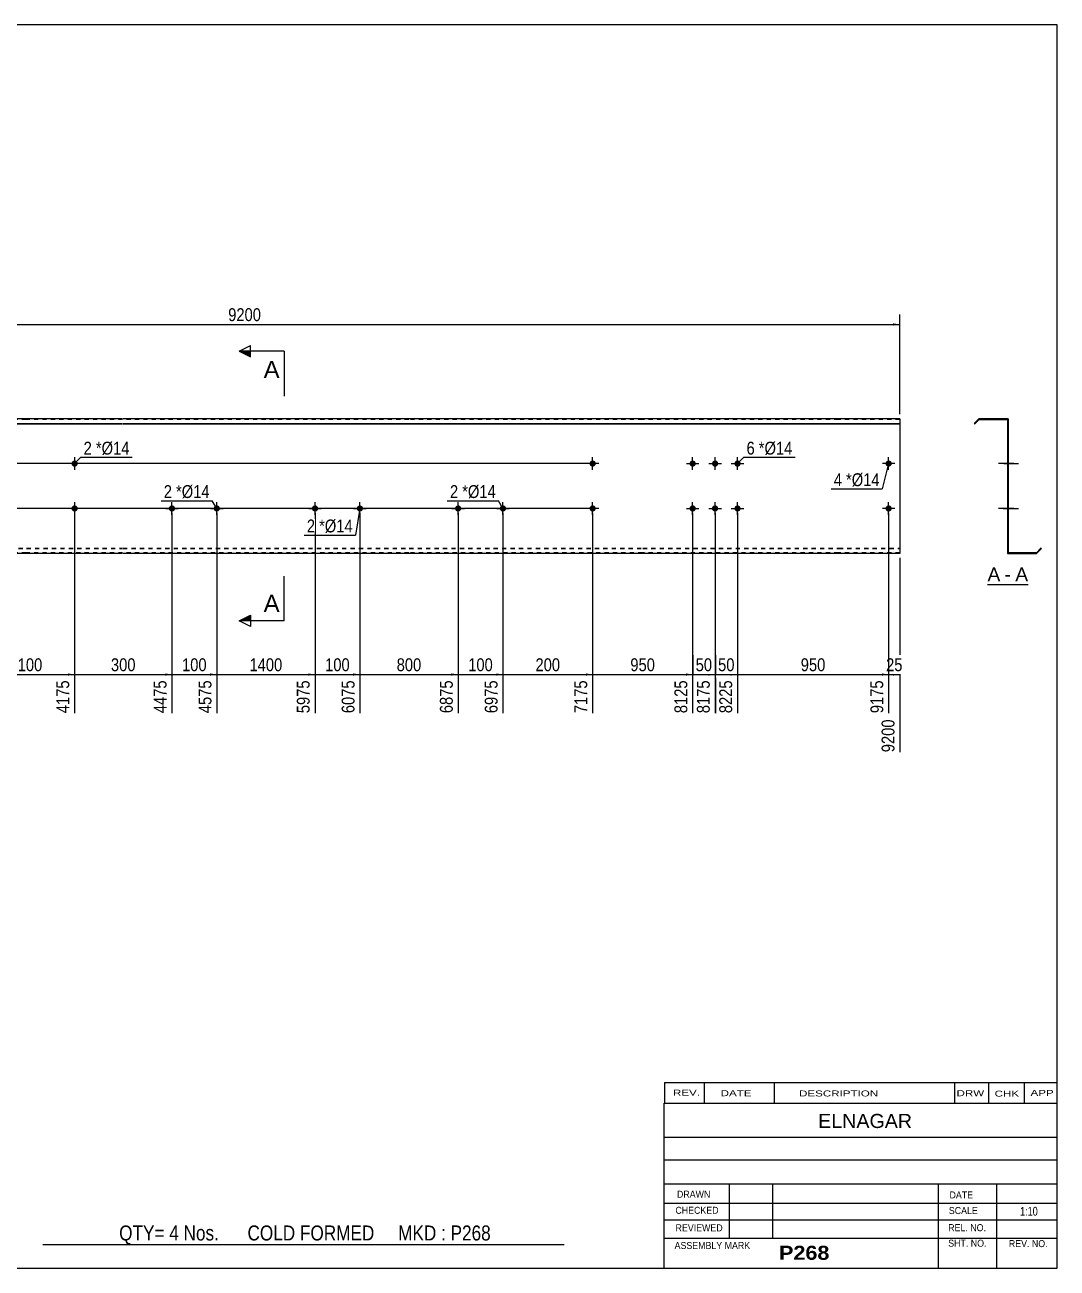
# Model space of a CAD drawing. Header units: millimetres. Extents: x -75 to 327, y -174 to 103.
# Drawn here: x 97.1 to 327.2, y -174.3 to 102.7 of the extents above; entities that cross this region are included whole.
import ezdxf

# ---------------------------------------------------------------- set-up
doc = ezdxf.new("R2010")
doc.units = ezdxf.units.MM
doc.linetypes.add('DXK_LINE_DOT1', pattern=[1.8814, 0.9407, -0.9407])
doc.styles.add('Arial', font='ARIAL.TTF', dxfattribs={"height": 0.2})
doc.styles.add('Arial Bold', font='ARIALBD.TTF', dxfattribs={"height": 0.2})
doc.styles.add('Arial Narrow', font='ARIALN.TTF', dxfattribs={"height": 0.2})

# ---------------------------------------------------------------- blocks, each defined once
blk = doc.blocks.new('Unknown-628701418-1200')
at = {"color": 5, "linetype": 'Continuous'}
for p, q in [((327.25, 102.75), (-72.75, 102.75)), ((-72.75, 102.75), (-72.75, -174.25)), ((327.25, -174.25), (327.25, 102.75)), ((-72.75, -174.25), (327.25, -174.25))]:
    blk.add_line(p, q, dxfattribs=at)
at = {"color": 174, "linetype": 'Continuous', "style": 'Arial'}
blk.add_text('Tekla structures', height=1.9102, rotation=90, dxfattribs=at).set_placement((-73.25, -173.75))
blk = doc.blocks.new('Unknown-628701418-12 - 1613')
at = {"color": 7, "linetype": 'Continuous'}
blk.add_line((311.73, -21.95), (320.76, -21.95), dxfattribs=at)
at = {"color": 0, "linetype": 'Continuous'}
blk.add_wipeout([(314.58, -21.2), (314.58, -18), (311.73, -18), (311.73, -21.2)], dxfattribs=at)
blk.add_wipeout([(316.96, -21.2), (316.96, -18), (315.54, -18), (315.54, -21.2)], dxfattribs=at)
at = {"color": 96, "linetype": 'Continuous', "style": 'Arial'}
blk.add_text('A', height=3.06, dxfattribs=at).set_placement((311.73, -21.2))
at = {"color": 0, "linetype": 'Continuous'}
blk.add_wipeout([(320.76, -21.2), (320.76, -18), (317.92, -18), (317.92, -21.2)], dxfattribs=at)
at = {"color": 96, "linetype": 'Continuous', "style": 'Arial'}
for s, p in [('A', (317.92, -21.2)), ('-', (315.54, -21.2))]:
    blk.add_text(s, height=3.06, dxfattribs=at).set_placement(p)
blk = doc.blocks.new('Bolt-628701418-1271 - 1220')
at = {"linetype": 'Continuous'}
for points in [[(222.99, -5, -1), (224.39, -5, -1)], [(288.98, -5, -1), (290.38, -5, -1)]]:
    blk.add_hatch(color=3, dxfattribs=at).paths.add_polyline_path(points)
at = {"color": 3, "linetype": 'Continuous'}
for p, q in [((225.09, -5), (222.29, -5)), ((223.69, -6.4), (223.69, -3.6)), ((291.08, -5), (288.28, -5)), ((289.68, -6.4), (289.68, -3.6))]:
    blk.add_line(p, q, dxfattribs=at)
blk = doc.blocks.new('Bolt-628701418-1261 - 1220')
at = {"linetype": 'Continuous'}
for points in [[(108.9, 5, -1), (107.5, 5, -1)], [(108.9, -5, -1), (107.5, -5, -1)]]:
    blk.add_hatch(color=3, dxfattribs=at).paths.add_polyline_path(points)
at = {"color": 3, "linetype": 'Continuous'}
for p, q in [((108.2, 6.4), (108.2, 3.6)), ((109.6, 5), (106.8, 5)), ((109.6, -5), (106.8, -5)), ((108.2, -3.6), (108.2, -6.4))]:
    blk.add_line(p, q, dxfattribs=at)
blk = doc.blocks.new('Bolt-628701418-1266 - 1220')
at = {"linetype": 'Continuous'}
for points in [[(222.99, 5, -1), (224.39, 5, -1)], [(288.98, 5, -1), (290.38, 5, -1)]]:
    blk.add_hatch(color=3, dxfattribs=at).paths.add_polyline_path(points)
at = {"color": 3, "linetype": 'Continuous'}
for p, q in [((223.69, 3.6), (223.69, 6.4)), ((289.68, 3.6), (289.68, 6.4)), ((225.09, 5), (222.29, 5)), ((291.08, 5), (288.28, 5))]:
    blk.add_line(p, q, dxfattribs=at)
blk = doc.blocks.new('Bolt-628701418-1299 - 1220')
at = {"linetype": 'Continuous'}
for points in [[(245.29, 5, -1), (246.69, 5, -1)], [(250.29, 5, -1), (251.69, 5, -1)], [(255.29, 5, -1), (256.69, 5, -1)], [(245.29, -5, -1), (246.69, -5, -1)], [(250.29, -5, -1), (251.69, -5, -1)], [(255.29, -5, -1), (256.69, -5, -1)]]:
    blk.add_hatch(color=3, dxfattribs=at).paths.add_polyline_path(points)
at = {"color": 3, "linetype": 'Continuous'}
for p, q in [((245.99, 3.6), (245.99, 6.4)), ((250.99, 3.6), (250.99, 6.4)), ((255.99, 3.6), (255.99, 6.4)), ((244.59, 5), (247.39, 5)), ((249.59, 5), (252.39, 5)), ((254.59, 5), (257.39, 5)), ((244.59, -5), (247.39, -5)), ((245.99, -6.4), (245.99, -3.6)), ((249.59, -5), (252.39, -5)), ((250.99, -6.4), (250.99, -3.6)), ((254.59, -5), (257.39, -5)), ((255.99, -6.4), (255.99, -3.6))]:
    blk.add_line(p, q, dxfattribs=at)
blk = doc.blocks.new('Bolt-628701418-1314 - 1220')
at = {"linetype": 'Continuous'}
for points in [[(129.9, -4.3, -1), (129.9, -5.7, -1)], [(139.9, -4.3, -1), (139.9, -5.7, -1)]]:
    blk.add_hatch(color=3, dxfattribs=at).paths.add_polyline_path(points)
at = {"color": 3, "linetype": 'Continuous'}
for p, q in [((128.5, -5), (131.3, -5)), ((129.9, -6.4), (129.9, -3.6)), ((138.5, -5), (141.3, -5)), ((139.9, -6.4), (139.9, -3.6))]:
    blk.add_line(p, q, dxfattribs=at)
blk = doc.blocks.new('Bolt-628701418-1319 - 1220')
at = {"linetype": 'Continuous'}
for points in [[(161.8, -4.3, -1), (161.8, -5.7, -1)], [(171.8, -4.3, -1), (171.8, -5.7, -1)]]:
    blk.add_hatch(color=3, dxfattribs=at).paths.add_polyline_path(points)
at = {"color": 3, "linetype": 'Continuous'}
for p, q in [((160.4, -5), (163.2, -5)), ((161.8, -6.4), (161.8, -3.6)), ((170.4, -5), (173.2, -5)), ((171.8, -6.4), (171.8, -3.6))]:
    blk.add_line(p, q, dxfattribs=at)
blk = doc.blocks.new('Part-628701418-1340 - 1220')
at = {"color": 2, "linetype": 'Continuous'}
for p, q in [((0, -15), (0, 15)), ((33.6, 15), (0, 15)), ((0, 13.94), (33.6, 13.94)), ((65.5, 15), (33.7, 15)), ((33.7, 13.94), (65.5, 13.94)), ((97.4, 15), (65.6, 15)), ((65.6, 13.94), (97.4, 13.94)), ((118.9, 15), (97.5, 15)), ((97.5, 13.94), (118.9, 13.94)), ((150.8, 15), (119, 15)), ((119, 13.94), (150.8, 13.94)), ((182.7, 15), (150.9, 15)), ((150.9, 13.94), (182.7, 13.94)), ((234.79, 15), (182.8, 15)), ((182.8, 13.94), (234.79, 13.94)), ((278.49, 15), (234.89, 15)), ((234.89, 13.94), (278.49, 13.94)), ((292.18, 15), (278.59, 15)), ((278.59, 13.94), (292.18, 13.94)), ((292.18, 15), (292.18, -15)), ((0, 13.83), (33.6, 13.83)), ((33.7, 13.83), (65.5, 13.83)), ((65.6, 13.83), (97.4, 13.83)), ((97.5, 13.83), (118.9, 13.83)), ((119, 13.83), (150.8, 13.83)), ((150.9, 13.83), (182.7, 13.83)), ((182.8, 13.83), (234.79, 13.83)), ((234.89, 13.83), (278.49, 13.83)), ((278.59, 13.83), (292.18, 13.83)), ((33.6, -15), (0, -15)), ((65.5, -15), (33.7, -15)), ((97.4, -15), (65.6, -15)), ((118.9, -15), (97.5, -15)), ((150.8, -15), (119, -15)), ((182.7, -15), (150.9, -15)), ((234.79, -15), (182.8, -15)), ((278.49, -15), (234.89, -15)), ((292.18, -15), (278.59, -15))]:
    blk.add_line(p, q, dxfattribs=at)
at = {"color": 7, "linetype": 'DXK_LINE_DOT1'}
for p, q in [((33.6, 14.85), (0, 14.85)), ((65.5, 14.85), (33.7, 14.85)), ((97.4, 14.85), (65.6, 14.85)), ((118.9, 14.85), (97.5, 14.85)), ((150.8, 14.85), (119, 14.85)), ((182.7, 14.85), (150.9, 14.85)), ((234.79, 14.85), (182.8, 14.85)), ((278.49, 14.85), (234.89, 14.85)), ((292.18, 14.85), (278.59, 14.85)), ((0, -13.84), (33.6, -13.84)), ((33.7, -13.84), (65.5, -13.84)), ((65.6, -13.84), (97.4, -13.84)), ((97.5, -13.84), (118.9, -13.84)), ((119, -13.84), (150.8, -13.84)), ((150.9, -13.84), (182.7, -13.84)), ((182.8, -13.84), (234.79, -13.84)), ((234.89, -13.84), (278.49, -13.84)), ((278.59, -13.84), (292.18, -13.84)), ((0, -13.94), (33.6, -13.94)), ((33.6, -14.85), (0, -14.85)), ((33.7, -13.94), (65.5, -13.94)), ((65.5, -14.85), (33.7, -14.85)), ((65.6, -13.94), (97.4, -13.94)), ((97.4, -14.85), (65.6, -14.85)), ((97.5, -13.94), (118.9, -13.94)), ((118.9, -14.85), (97.5, -14.85)), ((119, -13.94), (150.8, -13.94)), ((150.8, -14.85), (119, -14.85)), ((150.9, -13.94), (182.7, -13.94)), ((182.7, -14.85), (150.9, -14.85)), ((182.8, -13.94), (234.79, -13.94)), ((234.79, -14.85), (182.8, -14.85)), ((234.89, -13.94), (278.49, -13.94)), ((278.49, -14.85), (234.89, -14.85)), ((278.59, -13.94), (292.18, -13.94)), ((292.18, -14.85), (278.59, -14.85))]:
    blk.add_line(p, q, dxfattribs=at)
blk = doc.blocks.new('Bolt-628701418-1631 - 1220')
at = {"linetype": 'Continuous'}
for points in [[(193.7, -4.3, -1), (193.7, -5.7, -1)], [(203.7, -4.3, -1), (203.7, -5.7, -1)]]:
    blk.add_hatch(color=3, dxfattribs=at).paths.add_polyline_path(points)
at = {"color": 3, "linetype": 'Continuous'}
for p, q in [((192.3, -5), (195.1, -5)), ((193.7, -6.4), (193.7, -3.6)), ((202.3, -5), (205.1, -5)), ((203.7, -6.4), (203.7, -3.6))]:
    blk.add_line(p, q, dxfattribs=at)
blk = doc.blocks.new('Bolt-628701418-1618 - 1613')
at = {"linetype": 'Continuous'}
for points in [[(316.32, 4.3), (316.32, 5.7), (316.17, 5.7), (316.17, 4.3)], [(316.32, -5.7), (316.32, -4.3), (316.17, -4.3), (316.17, -5.7)]]:
    blk.add_hatch(color=3, dxfattribs=at).paths.add_polyline_path(points)
at = {"color": 3, "linetype": 'Continuous'}
for p, q in [((316.32, 5.7), (316.17, 5.7)), ((316.32, 5), (314.17, 5)), ((316.32, 4.3), (316.17, 4.3)), ((316.32, -5), (314.17, -5)), ((316.32, -4.3), (316.17, -4.3)), ((316.32, -5.7), (316.17, -5.7))]:
    blk.add_line(p, q, dxfattribs=at)
blk = doc.blocks.new('Bolt-628701418-1619 - 1613')
at = {"linetype": 'Continuous'}
blk.add_hatch(color=3, dxfattribs=at).paths.add_polyline_path([(316.17, 5.7), (316.17, 4.3), (316.32, 4.3), (316.32, 5.7)])
blk.add_hatch(color=3, dxfattribs=at).paths.add_polyline_path([(316.17, 5.7), (316.17, 4.3), (316.32, 4.3), (316.32, 5.7)])
at = {"color": 3, "linetype": 'Continuous'}
for p, q in [((316.17, 5.7), (316.32, 5.7)), ((316.17, 5.7), (316.32, 5.7)), ((315.37, 5), (318.67, 5)), ((315.37, 5), (318.67, 5)), ((316.17, 4.3), (316.32, 4.3)), ((316.17, 4.3), (316.32, 4.3))]:
    blk.add_line(p, q, dxfattribs=at)
blk = doc.blocks.new('Bolt-628701418-1620 - 1613')
at = {"linetype": 'Continuous'}
blk.add_hatch(color=3, dxfattribs=at).paths.add_polyline_path([(316.17, -4.3), (316.17, -5.7), (316.32, -5.7), (316.32, -4.3)])
blk.add_hatch(color=3, dxfattribs=at).paths.add_polyline_path([(316.17, -4.3), (316.17, -5.7), (316.32, -5.7), (316.32, -4.3)])
at = {"color": 3, "linetype": 'Continuous'}
for p, q in [((315.37, -5), (318.67, -5)), ((315.37, -5), (318.67, -5)), ((316.17, -4.3), (316.32, -4.3)), ((316.17, -4.3), (316.32, -4.3)), ((316.17, -5.7), (316.32, -5.7)), ((316.17, -5.7), (316.32, -5.7))]:
    blk.add_line(p, q, dxfattribs=at)
blk = doc.blocks.new('Bolt-628701418-1621 - 1613')
at = {"linetype": 'Continuous'}
for points in [[(316.17, 5.7), (316.17, 4.3), (316.32, 4.3), (316.32, 5.7)], [(316.17, 5.7), (316.17, 4.3), (316.32, 4.3), (316.32, 5.7)], [(316.17, 5.7), (316.17, 4.3), (316.32, 4.3), (316.32, 5.7)], [(316.17, -4.3), (316.17, -5.7), (316.32, -5.7), (316.32, -4.3)], [(316.17, -4.3), (316.17, -5.7), (316.32, -5.7), (316.32, -4.3)], [(316.17, -4.3), (316.17, -5.7), (316.32, -5.7), (316.32, -4.3)]]:
    blk.add_hatch(color=3, dxfattribs=at).paths.add_polyline_path(points)
at = {"color": 3, "linetype": 'Continuous'}
for p, q in [((316.32, 5.7), (316.17, 5.7)), ((316.32, 5.7), (316.17, 5.7)), ((316.32, 5.7), (316.17, 5.7)), ((317.62, 5), (314.32, 5)), ((317.62, 5), (314.32, 5)), ((317.62, 5), (314.32, 5)), ((316.32, 4.3), (316.17, 4.3)), ((316.32, 4.3), (316.17, 4.3)), ((316.32, 4.3), (316.17, 4.3)), ((317.62, -5), (314.32, -5)), ((317.62, -5), (314.32, -5)), ((317.62, -5), (314.32, -5)), ((316.32, -4.3), (316.17, -4.3)), ((316.32, -4.3), (316.17, -4.3)), ((316.32, -4.3), (316.17, -4.3)), ((316.32, -5.7), (316.17, -5.7)), ((316.32, -5.7), (316.17, -5.7)), ((316.32, -5.7), (316.17, -5.7))]:
    blk.add_line(p, q, dxfattribs=at)
blk = doc.blocks.new('Bolt-628701418-1622 - 1613')
at = {"linetype": 'Continuous'}
blk.add_hatch(color=3, dxfattribs=at).paths.add_polyline_path([(316.32, -5.7), (316.32, -4.3), (316.17, -4.3), (316.17, -5.7)])
blk.add_hatch(color=3, dxfattribs=at).paths.add_polyline_path([(316.32, -5.7), (316.32, -4.3), (316.17, -4.3), (316.17, -5.7)])
at = {"color": 3, "linetype": 'Continuous'}
for p, q in [((315.22, -5), (317.97, -5)), ((315.22, -5), (317.97, -5)), ((316.17, -4.3), (316.32, -4.3)), ((316.17, -4.3), (316.32, -4.3)), ((316.17, -5.7), (316.32, -5.7)), ((316.17, -5.7), (316.32, -5.7))]:
    blk.add_line(p, q, dxfattribs=at)
blk = doc.blocks.new('Bolt-628701418-1623 - 1613')
at = {"linetype": 'Continuous'}
blk.add_hatch(color=3, dxfattribs=at).paths.add_polyline_path([(316.32, -5.7), (316.32, -4.3), (316.17, -4.3), (316.17, -5.7)])
blk.add_hatch(color=3, dxfattribs=at).paths.add_polyline_path([(316.32, -5.7), (316.32, -4.3), (316.17, -4.3), (316.17, -5.7)])
at = {"color": 3, "linetype": 'Continuous'}
for p, q in [((315.22, -5), (317.97, -5)), ((315.22, -5), (317.97, -5)), ((316.17, -4.3), (316.32, -4.3)), ((316.17, -4.3), (316.32, -4.3)), ((316.17, -5.7), (316.32, -5.7)), ((316.17, -5.7), (316.32, -5.7))]:
    blk.add_line(p, q, dxfattribs=at)
blk = doc.blocks.new('Bolt-628701418-1624 - 1613')
at = {"linetype": 'Continuous'}
blk.add_hatch(color=3, dxfattribs=at).paths.add_polyline_path([(316.32, -5.7), (316.32, -4.3), (316.17, -4.3), (316.17, -5.7)])
blk.add_hatch(color=3, dxfattribs=at).paths.add_polyline_path([(316.32, -5.7), (316.32, -4.3), (316.17, -4.3), (316.17, -5.7)])
at = {"color": 3, "linetype": 'Continuous'}
for p, q in [((315.22, -5), (317.97, -5)), ((315.22, -5), (317.97, -5)), ((316.17, -4.3), (316.32, -4.3)), ((316.17, -4.3), (316.32, -4.3)), ((316.17, -5.7), (316.32, -5.7)), ((316.17, -5.7), (316.32, -5.7))]:
    blk.add_line(p, q, dxfattribs=at)
blk = doc.blocks.new('Bolt-628701418-1625 - 1613')
at = {"linetype": 'Continuous'}
blk.add_hatch(color=3, dxfattribs=at).paths.add_polyline_path([(316.32, -5.7), (316.32, -4.3), (316.17, -4.3), (316.17, -5.7)])
blk.add_hatch(color=3, dxfattribs=at).paths.add_polyline_path([(316.32, -5.7), (316.32, -4.3), (316.17, -4.3), (316.17, -5.7)])
at = {"color": 3, "linetype": 'Continuous'}
for p, q in [((315.22, -5), (317.97, -5)), ((315.22, -5), (317.97, -5)), ((316.17, -4.3), (316.32, -4.3)), ((316.17, -4.3), (316.32, -4.3)), ((316.17, -5.7), (316.32, -5.7)), ((316.17, -5.7), (316.32, -5.7))]:
    blk.add_line(p, q, dxfattribs=at)
blk = doc.blocks.new('Bolt-628701418-1626 - 1613')
at = {"linetype": 'Continuous'}
for points in [[(316.17, 5.7), (316.17, 4.3), (316.32, 4.3), (316.32, 5.7)], [(316.17, 5.7), (316.17, 4.3), (316.32, 4.3), (316.32, 5.7)], [(316.17, 5.7), (316.17, 4.3), (316.32, 4.3), (316.32, 5.7)], [(316.17, -4.3), (316.17, -5.7), (316.32, -5.7), (316.32, -4.3)], [(316.17, -4.3), (316.17, -5.7), (316.32, -5.7), (316.32, -4.3)], [(316.17, -4.3), (316.17, -5.7), (316.32, -5.7), (316.32, -4.3)]]:
    blk.add_hatch(color=3, dxfattribs=at).paths.add_polyline_path(points)
at = {"color": 3, "linetype": 'Continuous'}
for p, q in [((316.32, 5.7), (316.17, 5.7)), ((316.32, 5.7), (316.17, 5.7)), ((316.32, 5.7), (316.17, 5.7)), ((317.62, 5), (314.32, 5)), ((317.62, 5), (314.32, 5)), ((317.62, 5), (314.32, 5)), ((316.32, 4.3), (316.17, 4.3)), ((316.32, 4.3), (316.17, 4.3)), ((316.32, 4.3), (316.17, 4.3)), ((317.62, -5), (314.32, -5)), ((317.62, -5), (314.32, -5)), ((317.62, -5), (314.32, -5)), ((316.32, -4.3), (316.17, -4.3)), ((316.32, -4.3), (316.17, -4.3)), ((316.32, -4.3), (316.17, -4.3)), ((316.32, -5.7), (316.17, -5.7)), ((316.32, -5.7), (316.17, -5.7)), ((316.32, -5.7), (316.17, -5.7))]:
    blk.add_line(p, q, dxfattribs=at)
blk = doc.blocks.new('Part-628701418-1627 - 1613')
at = {"color": 2, "linetype": 'Continuous'}
for p, q in [((309.82, 15), (308.76, 13.94)), ((308.76, 13.94), (308.87, 13.83)), ((308.87, 13.83), (309.88, 14.85)), ((316.32, 15), (309.82, 15)), ((309.88, 14.85), (316.17, 14.85)), ((316.17, 14.85), (316.17, -15)), ((316.32, 15), (316.32, -14.85)), ((323.63, -13.84), (322.61, -14.85)), ((323.73, -13.94), (323.63, -13.84)), ((316.17, -15), (322.67, -15)), ((322.61, -14.85), (316.32, -14.85)), ((322.67, -15), (323.73, -13.94))]:
    blk.add_line(p, q, dxfattribs=at)
blk = doc.blocks.new('Bolt-628701418-1798 - 1613')
at = {"linetype": 'Continuous'}
blk.add_hatch(color=3, dxfattribs=at).paths.add_polyline_path([(316.32, -5.7), (316.32, -4.3), (316.17, -4.3), (316.17, -5.7)])
blk.add_hatch(color=3, dxfattribs=at).paths.add_polyline_path([(316.32, -5.7), (316.32, -4.3), (316.17, -4.3), (316.17, -5.7)])
at = {"color": 3, "linetype": 'Continuous'}
for p, q in [((315.22, -5), (317.97, -5)), ((315.22, -5), (317.97, -5)), ((316.17, -4.3), (316.32, -4.3)), ((316.17, -4.3), (316.32, -4.3)), ((316.17, -5.7), (316.32, -5.7)), ((316.17, -5.7), (316.32, -5.7))]:
    blk.add_line(p, q, dxfattribs=at)
blk = doc.blocks.new('StraightDimension-628701418-2052 - 1220')
at = {"linetype": 'Continuous'}
blk.add_hatch(color=7, dxfattribs=at).paths.add_polyline_path([(202.2, -41.75), (203.7, -42), (202.2, -42.25)])
at = {"color": 7, "linetype": 'Continuous'}
for p, q in [((193.7, -6), (193.7, -50.61)), ((203.7, -6), (203.7, -50.61)), ((193.7, -42), (203.7, -42))]:
    blk.add_line(p, q, dxfattribs=at)
at = {"color": 0}
blk.add_wipeout([(202.04, -41.85), (202.04, -37.65), (195.35, -37.65), (195.35, -41.85)], dxfattribs=at)
at = {"color": 3, "style": 'Arial Narrow'}
blk.add_text('100', height=2.863, dxfattribs=at).set_placement((195.95, -41.25))
at = {"color": 0, "linetype": 'Continuous'}
blk.add_wipeout([(203.1, -42.7), (198.9, -42.7), (198.9, -51.21), (203.1, -51.21)], dxfattribs=at)
at = {"color": 3, "linetype": 'Continuous', "style": 'Arial Narrow'}
blk.add_text('6975', height=2.863, rotation=90.0002, dxfattribs=at).set_placement((202.5, -50.61))
blk = doc.blocks.new('StraightDimension-628701418-2054 - 1220')
at = {"linetype": 'Continuous'}
blk.add_hatch(color=7, dxfattribs=at).paths.add_polyline_path([(170.3, -41.75), (171.8, -42), (170.3, -42.25)])
at = {"color": 7, "linetype": 'Continuous'}
for p, q in [((161.8, -6), (161.8, -50.61)), ((171.8, -6), (171.8, -50.61)), ((161.8, -42), (171.8, -42))]:
    blk.add_line(p, q, dxfattribs=at)
at = {"color": 0}
blk.add_wipeout([(170.14, -41.85), (170.14, -37.65), (163.45, -37.65), (163.45, -41.85)], dxfattribs=at)
at = {"color": 3, "style": 'Arial Narrow'}
blk.add_text('100', height=2.863, dxfattribs=at).set_placement((164.05, -41.25))
at = {"color": 0, "linetype": 'Continuous'}
blk.add_wipeout([(171.2, -42.7), (167, -42.7), (167, -51.21), (171.2, -51.21)], dxfattribs=at)
at = {"color": 3, "linetype": 'Continuous', "style": 'Arial Narrow'}
blk.add_text('6075', height=2.863, rotation=90.0002, dxfattribs=at).set_placement((170.6, -50.61))
blk = doc.blocks.new('StraightDimension-628701418-2055 - 1220')
at = {"linetype": 'Continuous'}
blk.add_hatch(color=7, dxfattribs=at).paths.add_polyline_path([(160.3, -41.75), (161.8, -42), (160.3, -42.25)])
at = {"color": 7, "linetype": 'Continuous'}
for p, q in [((139.9, -6), (139.9, -50.61)), ((161.8, -6), (161.8, -50.61)), ((139.9, -42), (161.8, -42))]:
    blk.add_line(p, q, dxfattribs=at)
at = {"color": 0}
blk.add_wipeout([(155.1, -41.85), (155.1, -37.65), (146.59, -37.65), (146.59, -41.85)], dxfattribs=at)
at = {"color": 0, "linetype": 'Continuous'}
blk.add_wipeout([(161.2, -42.7), (157, -42.7), (157, -51.21), (161.2, -51.21)], dxfattribs=at)
at = {"color": 3, "style": 'Arial Narrow'}
blk.add_text('1400', height=2.863, dxfattribs=at).set_placement((147.19, -41.25))
at = {"color": 3, "linetype": 'Continuous', "style": 'Arial Narrow'}
blk.add_text('5975', height=2.863, rotation=90.0002, dxfattribs=at).set_placement((160.6, -50.61))
blk = doc.blocks.new('StraightDimension-628701418-2057 - 1220')
at = {"linetype": 'Continuous'}
blk.add_hatch(color=7, dxfattribs=at).paths.add_polyline_path([(128.4, -41.75), (129.9, -42), (128.4, -42.25)])
at = {"color": 7, "linetype": 'Continuous'}
for p, q in [((108.2, -6), (108.2, -50.61)), ((129.9, -6), (129.9, -50.61)), ((108.2, -42), (129.9, -42))]:
    blk.add_line(p, q, dxfattribs=at)
at = {"color": 0}
blk.add_wipeout([(122.39, -41.85), (122.39, -37.65), (115.7, -37.65), (115.7, -41.85)], dxfattribs=at)
at = {"color": 0, "linetype": 'Continuous'}
blk.add_wipeout([(129.3, -42.7), (125.1, -42.7), (125.1, -51.21), (129.3, -51.21)], dxfattribs=at)
at = {"color": 3, "style": 'Arial Narrow'}
blk.add_text('300', height=2.863, dxfattribs=at).set_placement((116.3, -41.25))
at = {"color": 3, "linetype": 'Continuous', "style": 'Arial Narrow'}
blk.add_text('4475', height=2.863, rotation=90.0002, dxfattribs=at).set_placement((128.7, -50.61))
blk = doc.blocks.new('StraightDimension-628701418-2058 - 1220')
at = {"linetype": 'Continuous'}
blk.add_hatch(color=7, dxfattribs=at).paths.add_polyline_path([(106.7, -41.75), (108.2, -42), (106.7, -42.25)])
at = {"color": 7, "linetype": 'Continuous'}
for p, q in [((86.5, -6), (86.5, -50.61)), ((108.2, -6), (108.2, -50.61)), ((86.5, -42), (108.2, -42))]:
    blk.add_line(p, q, dxfattribs=at)
at = {"color": 0}
blk.add_wipeout([(101.6, -41.85), (101.6, -37.65), (93.09, -37.65), (93.09, -41.85)], dxfattribs=at)
at = {"color": 0, "linetype": 'Continuous'}
blk.add_wipeout([(107.6, -42.7), (103.4, -42.7), (103.4, -51.21), (107.6, -51.21)], dxfattribs=at)
at = {"color": 3, "style": 'Arial Narrow'}
blk.add_text('1100', height=2.863, dxfattribs=at).set_placement((93.69, -41.25))
at = {"color": 3, "linetype": 'Continuous', "style": 'Arial Narrow'}
blk.add_text('4175', height=2.863, rotation=90.0002, dxfattribs=at).set_placement((107, -50.61))
blk = doc.blocks.new('StraightDimension-628701418-1370 - 1220')
at = {"linetype": 'Continuous'}
for points in [[(-6.25, -6.5), (-6, -5), (-5.75, -6.5)], [(-5.75, -13.5), (-6, -15), (-6.25, -13.5)]]:
    blk.add_hatch(color=7, dxfattribs=at).paths.add_polyline_path(points)
at = {"color": 7, "linetype": 'Continuous'}
for p, q in [((222.69, -5), (-8.25, -5)), ((-6, -15), (-6, -5)), ((11.5, -15), (-8.25, -15))]:
    blk.add_line(p, q, dxfattribs=at)
at = {"color": 0}
blk.add_wipeout([(-6.15, -6.66), (-10.35, -6.66), (-10.35, -13.34), (-6.15, -13.34)], dxfattribs=at)
at = {"color": 3, "style": 'Arial Narrow'}
blk.add_text('100', height=2.863, rotation=90.0002, dxfattribs=at).set_placement((-6.75, -12.74))
blk = doc.blocks.new('StraightDimension-628701418-1357 - 1220')
at = {"linetype": 'Continuous'}
for points in [[(1.5, 35.75), (0, 36), (1.5, 36.25)], [(290.68, 36.25), (292.18, 36), (290.68, 35.75)]]:
    blk.add_hatch(color=7, dxfattribs=at).paths.add_polyline_path(points)
at = {"color": 7, "linetype": 'Continuous'}
for p, q in [((0, 16), (0, 38.25)), ((292.18, 16), (292.18, 38.25)), ((0, 36), (292.18, 36))]:
    blk.add_line(p, q, dxfattribs=at)
at = {"color": 0}
blk.add_wipeout([(150.35, 36.15), (150.35, 40.35), (141.84, 40.35), (141.84, 36.15)], dxfattribs=at)
at = {"color": 3, "style": 'Arial Narrow'}
blk.add_text('9200', height=2.863, dxfattribs=at).set_placement((142.44, 36.75))
blk = doc.blocks.new('StraightDimension-628701418-1387 - 1220')
at = {"linetype": 'Continuous'}
for points in [[(-6.25, 3.5), (-6, 5), (-5.75, 3.5)], [(-5.75, -3.5), (-6, -5), (-6.25, -3.5)]]:
    blk.add_hatch(color=7, dxfattribs=at).paths.add_polyline_path(points)
at = {"color": 7, "linetype": 'Continuous'}
for p, q in [((222.69, 5), (-8.25, 5)), ((-6, -5), (-6, 5)), ((222.69, -5), (-8.25, -5))]:
    blk.add_line(p, q, dxfattribs=at)
at = {"color": 0}
blk.add_wipeout([(-6.15, 3.34), (-10.35, 3.34), (-10.35, -3.34), (-6.15, -3.34)], dxfattribs=at)
at = {"color": 3, "style": 'Arial Narrow'}
blk.add_text('100', height=2.863, rotation=90.0002, dxfattribs=at).set_placement((-6.75, -2.74))
blk = doc.blocks.new('StraightDimension-628701418-2056 - 1220')
at = {"linetype": 'Continuous'}
blk.add_hatch(color=7, dxfattribs=at).paths.add_polyline_path([(138.4, -41.75), (139.9, -42), (138.4, -42.25)])
at = {"color": 7, "linetype": 'Continuous'}
for p, q in [((129.9, -6), (129.9, -50.61)), ((139.9, -6), (139.9, -50.61)), ((129.9, -42), (139.9, -42))]:
    blk.add_line(p, q, dxfattribs=at)
at = {"color": 0}
blk.add_wipeout([(138.24, -41.85), (138.24, -37.65), (131.55, -37.65), (131.55, -41.85)], dxfattribs=at)
at = {"color": 3, "style": 'Arial Narrow'}
blk.add_text('100', height=2.863, dxfattribs=at).set_placement((132.15, -41.25))
at = {"color": 0, "linetype": 'Continuous'}
blk.add_wipeout([(139.3, -42.7), (135.1, -42.7), (135.1, -51.21), (139.3, -51.21)], dxfattribs=at)
at = {"color": 3, "linetype": 'Continuous', "style": 'Arial Narrow'}
blk.add_text('4575', height=2.863, rotation=90.0002, dxfattribs=at).set_placement((138.7, -50.61))
blk = doc.blocks.new('StraightDimension-628701418-1403 - 1220')
at = {"linetype": 'Continuous'}
for points in [[(-6.25, 13.5), (-6, 15), (-5.75, 13.5)], [(-5.75, 6.5), (-6, 5), (-6.25, 6.5)]]:
    blk.add_hatch(color=7, dxfattribs=at).paths.add_polyline_path(points)
at = {"color": 7, "linetype": 'Continuous'}
for p, q in [((11.5, 15), (-8.25, 15)), ((-6, 5), (-6, 15)), ((222.69, 5), (-8.25, 5))]:
    blk.add_line(p, q, dxfattribs=at)
at = {"color": 0}
blk.add_wipeout([(-6.15, 13.34), (-10.35, 13.34), (-10.35, 6.66), (-6.15, 6.66)], dxfattribs=at)
at = {"color": 3, "style": 'Arial Narrow'}
blk.add_text('100', height=2.863, rotation=90.0002, dxfattribs=at).set_placement((-6.75, 7.26))
blk = doc.blocks.new('StraightDimension-628701418-2046 - 1220')
at = {"linetype": 'Continuous'}
blk.add_hatch(color=7, dxfattribs=at).paths.add_polyline_path([(290.68, -41.75), (292.18, -42), (290.68, -42.25)])
at = {"color": 7, "linetype": 'Continuous'}
for p, q in [((289.68, -6), (289.68, -50.61)), ((292.18, -16), (292.18, -59.31)), ((289.68, -42), (292.18, -42))]:
    blk.add_line(p, q, dxfattribs=at)
at = {"color": 0}
blk.add_wipeout([(293.36, -41.85), (293.36, -37.65), (288.51, -37.65), (288.51, -41.85)], dxfattribs=at)
at = {"color": 0, "linetype": 'Continuous'}
blk.add_wipeout([(291.58, -51.4), (287.38, -51.4), (287.38, -59.91), (291.58, -59.91)], dxfattribs=at)
at = {"color": 3, "style": 'Arial Narrow'}
blk.add_text('25', height=2.863, dxfattribs=at).set_placement((289.11, -41.25))
at = {"color": 3, "linetype": 'Continuous', "style": 'Arial Narrow'}
blk.add_text('9200', height=2.863, rotation=90.0002, dxfattribs=at).set_placement((290.98, -59.31))
blk = doc.blocks.new('StraightDimension-628701418-2047 - 1220')
at = {"linetype": 'Continuous'}
blk.add_hatch(color=7, dxfattribs=at).paths.add_polyline_path([(288.18, -41.75), (289.68, -42), (288.18, -42.25)])
at = {"color": 7, "linetype": 'Continuous'}
for p, q in [((255.99, -6), (255.99, -50.61)), ((289.68, -6), (289.68, -50.61)), ((255.99, -42), (289.68, -42))]:
    blk.add_line(p, q, dxfattribs=at)
at = {"color": 0}
blk.add_wipeout([(276.18, -41.85), (276.18, -37.65), (269.49, -37.65), (269.49, -41.85)], dxfattribs=at)
at = {"color": 0, "linetype": 'Continuous'}
blk.add_wipeout([(289.08, -42.7), (284.88, -42.7), (284.88, -51.21), (289.08, -51.21)], dxfattribs=at)
at = {"color": 3, "style": 'Arial Narrow'}
blk.add_text('950', height=2.863, dxfattribs=at).set_placement((270.09, -41.25))
at = {"color": 3, "linetype": 'Continuous', "style": 'Arial Narrow'}
blk.add_text('9175', height=2.863, rotation=90.0002, dxfattribs=at).set_placement((288.48, -50.61))
blk = doc.blocks.new('StraightDimension-628701418-2048 - 1220')
at = {"linetype": 'Continuous'}
blk.add_hatch(color=7, dxfattribs=at).paths.add_polyline_path([(254.49, -41.75), (255.99, -42), (254.49, -42.25)])
at = {"color": 7, "linetype": 'Continuous'}
for p, q in [((250.99, -6), (250.99, -50.61)), ((255.99, -6), (255.99, -50.61)), ((250.99, -42), (255.99, -42))]:
    blk.add_line(p, q, dxfattribs=at)
at = {"color": 0}
blk.add_wipeout([(255.91, -41.85), (255.91, -37.65), (251.06, -37.65), (251.06, -41.85)], dxfattribs=at)
at = {"color": 3, "style": 'Arial Narrow'}
blk.add_text('50', height=2.863, dxfattribs=at).set_placement((251.66, -41.25))
at = {"color": 0, "linetype": 'Continuous'}
blk.add_wipeout([(255.39, -42.7), (251.19, -42.7), (251.19, -51.21), (255.39, -51.21)], dxfattribs=at)
at = {"color": 3, "linetype": 'Continuous', "style": 'Arial Narrow'}
blk.add_text('8225', height=2.863, rotation=90.0002, dxfattribs=at).set_placement((254.79, -50.61))
blk = doc.blocks.new('StraightDimension-628701418-2049 - 1220')
at = {"linetype": 'Continuous'}
blk.add_hatch(color=7, dxfattribs=at).paths.add_polyline_path([(249.49, -41.75), (250.99, -42), (249.49, -42.25)])
at = {"color": 7, "linetype": 'Continuous'}
for p, q in [((245.99, -6), (245.99, -50.61)), ((250.99, -6), (250.99, -50.61)), ((245.99, -42), (250.99, -42))]:
    blk.add_line(p, q, dxfattribs=at)
at = {"color": 0}
blk.add_wipeout([(250.91, -41.85), (250.91, -37.65), (246.06, -37.65), (246.06, -41.85)], dxfattribs=at)
at = {"color": 3, "style": 'Arial Narrow'}
blk.add_text('50', height=2.863, dxfattribs=at).set_placement((246.66, -41.25))
at = {"color": 0, "linetype": 'Continuous'}
blk.add_wipeout([(250.39, -42.7), (246.19, -42.7), (246.19, -51.21), (250.39, -51.21)], dxfattribs=at)
at = {"color": 3, "linetype": 'Continuous', "style": 'Arial Narrow'}
blk.add_text('8175', height=2.863, rotation=90.0002, dxfattribs=at).set_placement((249.79, -50.61))
blk = doc.blocks.new('StraightDimension-628701418-2050 - 1220')
at = {"linetype": 'Continuous'}
blk.add_hatch(color=7, dxfattribs=at).paths.add_polyline_path([(244.49, -41.75), (245.99, -42), (244.49, -42.25)])
at = {"color": 7, "linetype": 'Continuous'}
for p, q in [((223.69, -6), (223.69, -50.61)), ((245.99, -6), (245.99, -50.61)), ((223.69, -42), (245.99, -42))]:
    blk.add_line(p, q, dxfattribs=at)
at = {"color": 0}
blk.add_wipeout([(238.18, -41.85), (238.18, -37.65), (231.5, -37.65), (231.5, -41.85)], dxfattribs=at)
at = {"color": 0, "linetype": 'Continuous'}
blk.add_wipeout([(245.39, -42.7), (241.19, -42.7), (241.19, -51.21), (245.39, -51.21)], dxfattribs=at)
at = {"color": 3, "style": 'Arial Narrow'}
blk.add_text('950', height=2.863, dxfattribs=at).set_placement((232.1, -41.25))
at = {"color": 3, "linetype": 'Continuous', "style": 'Arial Narrow'}
blk.add_text('8125', height=2.863, rotation=90.0002, dxfattribs=at).set_placement((244.79, -50.61))
blk = doc.blocks.new('StraightDimension-628701418-2051 - 1220')
at = {"linetype": 'Continuous'}
blk.add_hatch(color=7, dxfattribs=at).paths.add_polyline_path([(222.19, -41.75), (223.69, -42), (222.19, -42.25)])
at = {"color": 7, "linetype": 'Continuous'}
for p, q in [((203.7, -6), (203.7, -50.61)), ((223.69, -6), (223.69, -50.61)), ((203.7, -42), (223.69, -42))]:
    blk.add_line(p, q, dxfattribs=at)
at = {"color": 0}
blk.add_wipeout([(217.04, -41.85), (217.04, -37.65), (210.35, -37.65), (210.35, -41.85)], dxfattribs=at)
at = {"color": 0, "linetype": 'Continuous'}
blk.add_wipeout([(223.09, -42.7), (218.89, -42.7), (218.89, -51.21), (223.09, -51.21)], dxfattribs=at)
at = {"color": 3, "style": 'Arial Narrow'}
blk.add_text('200', height=2.863, dxfattribs=at).set_placement((210.95, -41.25))
at = {"color": 3, "linetype": 'Continuous', "style": 'Arial Narrow'}
blk.add_text('7175', height=2.863, rotation=90.0002, dxfattribs=at).set_placement((222.49, -50.61))
blk = doc.blocks.new('StraightDimension-628701418-2053 - 1220')
at = {"linetype": 'Continuous'}
blk.add_hatch(color=7, dxfattribs=at).paths.add_polyline_path([(192.2, -41.75), (193.7, -42), (192.2, -42.25)])
at = {"color": 7, "linetype": 'Continuous'}
for p, q in [((171.8, -6), (171.8, -50.61)), ((193.7, -6), (193.7, -50.61)), ((171.8, -42), (193.7, -42))]:
    blk.add_line(p, q, dxfattribs=at)
at = {"color": 0}
blk.add_wipeout([(186.09, -41.85), (186.09, -37.65), (179.4, -37.65), (179.4, -41.85)], dxfattribs=at)
at = {"color": 0, "linetype": 'Continuous'}
blk.add_wipeout([(193.1, -42.7), (188.9, -42.7), (188.9, -51.21), (193.1, -51.21)], dxfattribs=at)
at = {"color": 3, "style": 'Arial Narrow'}
blk.add_text('800', height=2.863, dxfattribs=at).set_placement((180, -41.25))
at = {"color": 3, "linetype": 'Continuous', "style": 'Arial Narrow'}
blk.add_text('6875', height=2.863, rotation=90.0002, dxfattribs=at).set_placement((192.5, -50.61))
blk = doc.blocks.new('CBS_REVISION-628701418-2236')
at = {"color": 7, "linetype": 'Continuous'}
for p, q in [((239.74, -132.87), (327.24, -132.87)), ((239.74, -132.87), (239.74, -137.5)), ((248.54, -132.87), (248.54, -137.5)), ((264.13, -132.87), (264.13, -137.44)), ((304.39, -132.87), (304.39, -137.5)), ((311.93, -132.87), (311.93, -137.5)), ((319.88, -132.87), (319.88, -137.5)), ((239.74, -137.5), (327.24, -137.5))]:
    blk.add_line(p, q, dxfattribs=at)
at = {"color": 7, "style": 'Arial Narrow', "width": 1.7}
for s, height, p in [('REV.', 1.326, (241.6, -135.83)), ('DATE', 1.326, (252.23, -135.94)), ('DESCRIPTION', 1.3257, (269.71, -136)), ('DRW', 1.326, (304.82, -135.94)), ('CHK', 1.326, (313.31, -136.03)), ('APP', 1.326, (321.31, -135.87))]:
    blk.add_text(s, height=height, dxfattribs=at).set_placement(p)
blk = doc.blocks.new('CBS_CALLOFF-628701418-2234')
at = {"color": 7, "linetype": 'Continuous'}
blk.add_line((101.13, -168.98), (217.36, -169), dxfattribs=at)
at = {"color": 3, "linetype": 'Continuous', "style": 'Arial Narrow'}
blk.add_text('QTY= 4 Nos.      COLD FORMED     MKD : P268', height=3.3405, dxfattribs=at).set_placement((118.13, -168.09))
blk = doc.blocks.new('CBS_NAME_BLOG-628701418-2235')
at = {"color": 7, "linetype": 'Continuous'}
for p, q in [((239.66, -137.5), (327.18, -137.5)), ((239.66, -174.21), (239.66, -137.5)), ((239.66, -145.04), (327.18, -145.04)), ((239.73, -150.09), (327.25, -150.09)), ((239.66, -155.47), (327.18, -155.47)), ((254.18, -167.57), (254.18, -155.47)), ((263.87, -167.55), (263.87, -155.48)), ((300.78, -174.21), (300.78, -155.48)), ((313.83, -174.21), (313.83, -155.47)), ((239.67, -159.76), (327.25, -159.75)), ((239.66, -163.51), (327.18, -163.51)), ((239.66, -167.55), (327.18, -167.55)), ((239.66, -174.25), (327.25, -174.25))]:
    blk.add_line(p, q, dxfattribs=at)
at = {"color": 3, "linetype": 'Continuous', "style": 'Arial'}
blk.add_text('ELNAGAR', height=3.133, dxfattribs=at).set_placement((273.98, -143.03))
at = {"color": 3, "linetype": 'Continuous'}
for s, height, style, width, p in [('DRAWN', 1.566, 'Arial', 0.9, (242.49, -158.57)), ('DATE', 1.566, 'Arial', 0.9, (303.25, -158.73)), ('CHECKED', 1.566, 'Arial', 0.9, (242.14, -162.15)), ('SCALE', 1.566, 'Arial', 0.9, (303.1, -162.21)), ('1:10', 1.957, 'Arial Narrow', 0.9, (318.99, -162.57)), ('REVIEWED', 1.566, 'Arial', 0.9, (242.18, -166.06)), ('REL. NO.', 1.566, 'Arial', 0.9, (302.96, -166.02)), ('ASSEMBLY MARK', 1.5663, 'Arial', 0.9, (241.96, -169.99)), ('SHT. NO.', 1.566, 'Arial', 0.9, (302.96, -169.48)), ('REV. NO.', 1.566, 'Arial', 0.9, (316.48, -169.57)), ('P268', 3.131, 'Arial Bold', 1.1, (265.24, -172.4))]:
    blk.add_text(s, height=height, dxfattribs=dict(at, style=style, width=width)).set_placement(p)
blk = doc.blocks.new('Mark-628701418-1295 - 1220')
at = {"color": 0}
blk.add_wipeout([(259.83, 7.01), (259.83, 10.01), (258, 10.01), (258, 7.01)], dxfattribs=at)
blk.add_wipeout([(259.83, 7.01), (259.83, 10.01), (258, 10.01), (258, 7.01)], dxfattribs=at)
at = {"color": 7, "linetype": 'Continuous'}
blk.add_line((255.99, 5), (257.4, 6.41), dxfattribs=at)
at = {"color": 0}
blk.add_wipeout([(262.01, 7.01), (262.01, 10.01), (260.73, 10.01), (260.73, 7.01)], dxfattribs=at)
blk.add_wipeout([(262.01, 7.01), (262.01, 10.01), (260.73, 10.01), (260.73, 7.01)], dxfattribs=at)
at = {"color": 3, "style": 'Arial Narrow'}
blk.add_text('6', height=2.86, dxfattribs=at).set_placement((258, 7.01))
at = {"color": 0}
blk.add_wipeout([(268.22, 7.01), (268.22, 10.01), (262.01, 10.01), (262.01, 7.01)], dxfattribs=at)
blk.add_wipeout([(268.22, 7.01), (268.22, 10.01), (262.01, 10.01), (262.01, 7.01)], dxfattribs=at)
at = {"color": 7, "linetype": 'Continuous'}
blk.add_line((257.4, 6.41), (268.82, 6.41), dxfattribs=at)
at = {"color": 3, "style": 'Arial Narrow'}
for s, height, p in [('*', 2.86, (260.73, 7.01)), ('Ø14', 2.863, (262.01, 7.01))]:
    blk.add_text(s, height=height, dxfattribs=at).set_placement(p)
blk = doc.blocks.new('Mark-628701418-1256 - 1220')
at = {"color": 0}
blk.add_wipeout([(112.04, 7.01), (112.04, 10.01), (110.21, 10.01), (110.21, 7.01)], dxfattribs=at)
blk.add_wipeout([(112.04, 7.01), (112.04, 10.01), (110.21, 10.01), (110.21, 7.01)], dxfattribs=at)
at = {"color": 7, "linetype": 'Continuous'}
blk.add_line((108.2, 5), (109.61, 6.41), dxfattribs=at)
at = {"color": 0}
blk.add_wipeout([(114.22, 7.01), (114.22, 10.01), (112.94, 10.01), (112.94, 7.01)], dxfattribs=at)
blk.add_wipeout([(114.22, 7.01), (114.22, 10.01), (112.94, 10.01), (112.94, 7.01)], dxfattribs=at)
at = {"color": 3, "style": 'Arial Narrow'}
blk.add_text('2', height=2.86, dxfattribs=at).set_placement((110.21, 7.01))
at = {"color": 0}
blk.add_wipeout([(120.43, 7.01), (120.43, 10.01), (114.22, 10.01), (114.22, 7.01)], dxfattribs=at)
blk.add_wipeout([(120.43, 7.01), (120.43, 10.01), (114.22, 10.01), (114.22, 7.01)], dxfattribs=at)
at = {"color": 7, "linetype": 'Continuous'}
blk.add_line((109.61, 6.41), (121.03, 6.41), dxfattribs=at)
at = {"color": 3, "style": 'Arial Narrow'}
for s, height, p in [('*', 2.86, (112.94, 7.01)), ('Ø14', 2.863, (114.22, 7.01))]:
    blk.add_text(s, height=height, dxfattribs=at).set_placement(p)
blk = doc.blocks.new('Mark-628701418-1640 - 1220')
at = {"color": 0}
blk.add_wipeout([(193.71, -2.67), (193.71, 0.33), (191.88, 0.33), (191.88, -2.67)], dxfattribs=at)
blk.add_wipeout([(193.71, -2.67), (193.71, 0.33), (191.88, 0.33), (191.88, -2.67)], dxfattribs=at)
blk.add_wipeout([(195.88, -2.67), (195.88, 0.33), (194.61, 0.33), (194.61, -2.67)], dxfattribs=at)
blk.add_wipeout([(195.88, -2.67), (195.88, 0.33), (194.61, 0.33), (194.61, -2.67)], dxfattribs=at)
at = {"color": 3, "style": 'Arial Narrow'}
blk.add_text('2', height=2.86, dxfattribs=at).set_placement((191.88, -2.67))
at = {"color": 0}
blk.add_wipeout([(202.1, -2.67), (202.1, 0.33), (195.88, 0.33), (195.88, -2.67)], dxfattribs=at)
blk.add_wipeout([(202.1, -2.67), (202.1, 0.33), (195.88, 0.33), (195.88, -2.67)], dxfattribs=at)
at = {"color": 7, "linetype": 'Continuous'}
for p in [(191.28, -3.27), (203.7, -5)]:
    blk.add_line(p, (202.7, -3.27), dxfattribs=at)
at = {"color": 3, "style": 'Arial Narrow'}
for s, height, p in [('*', 2.86, (194.61, -2.67)), ('Ø14', 2.863, (195.88, -2.67))]:
    blk.add_text(s, height=height, dxfattribs=at).set_placement(p)
blk = doc.blocks.new('Mark-628701418-1310 - 1220')
at = {"color": 0}
blk.add_wipeout([(129.91, -2.67), (129.91, 0.33), (128.08, 0.33), (128.08, -2.67)], dxfattribs=at)
blk.add_wipeout([(129.91, -2.67), (129.91, 0.33), (128.08, 0.33), (128.08, -2.67)], dxfattribs=at)
blk.add_wipeout([(132.08, -2.67), (132.08, 0.33), (130.81, 0.33), (130.81, -2.67)], dxfattribs=at)
blk.add_wipeout([(132.08, -2.67), (132.08, 0.33), (130.81, 0.33), (130.81, -2.67)], dxfattribs=at)
at = {"color": 3, "style": 'Arial Narrow'}
blk.add_text('2', height=2.86, dxfattribs=at).set_placement((128.08, -2.67))
at = {"color": 0}
blk.add_wipeout([(138.3, -2.67), (138.3, 0.33), (132.08, 0.33), (132.08, -2.67)], dxfattribs=at)
blk.add_wipeout([(138.3, -2.67), (138.3, 0.33), (132.08, 0.33), (132.08, -2.67)], dxfattribs=at)
at = {"color": 7, "linetype": 'Continuous'}
for p in [(127.48, -3.27), (139.9, -5)]:
    blk.add_line(p, (138.9, -3.27), dxfattribs=at)
at = {"color": 3, "style": 'Arial Narrow'}
for s, height, p in [('*', 2.86, (130.81, -2.67)), ('Ø14', 2.863, (132.08, -2.67))]:
    blk.add_text(s, height=height, dxfattribs=at).set_placement(p)
blk = doc.blocks.new('Mark-628701418-1315 - 1220')
at = {"color": 0}
blk.add_wipeout([(161.81, -10.33), (161.81, -7.33), (159.98, -7.33), (159.98, -10.33)], dxfattribs=at)
blk.add_wipeout([(161.81, -10.33), (161.81, -7.33), (159.98, -7.33), (159.98, -10.33)], dxfattribs=at)
blk.add_wipeout([(163.98, -10.33), (163.98, -7.33), (162.71, -7.33), (162.71, -10.33)], dxfattribs=at)
blk.add_wipeout([(163.98, -10.33), (163.98, -7.33), (162.71, -7.33), (162.71, -10.33)], dxfattribs=at)
at = {"color": 3, "style": 'Arial Narrow'}
blk.add_text('2', height=2.86, dxfattribs=at).set_placement((159.98, -10.33))
at = {"color": 0}
blk.add_wipeout([(170.2, -10.33), (170.2, -7.33), (163.98, -7.33), (163.98, -10.33)], dxfattribs=at)
blk.add_wipeout([(170.2, -10.33), (170.2, -7.33), (163.98, -7.33), (163.98, -10.33)], dxfattribs=at)
at = {"color": 7, "linetype": 'Continuous'}
for p in [(171.8, -5), (159.38, -10.93)]:
    blk.add_line(p, (170.8, -10.93), dxfattribs=at)
at = {"color": 3, "style": 'Arial Narrow'}
for s, height, p in [('*', 2.86, (162.71, -10.33)), ('Ø14', 2.863, (163.98, -10.33))]:
    blk.add_text(s, height=height, dxfattribs=at).set_placement(p)
blk = doc.blocks.new('SectionMark-628701418-1579 - 1220')
at = {"linetype": 'Continuous'}
for points in [[(147.39, 30.05), (147.39, 28.8), (144.89, 30.05)], [(147.39, -28.8), (147.39, -30.05), (144.89, -30.05)]]:
    blk.add_hatch(color=30, dxfattribs=at).paths.add_polyline_path(points)
at = {"color": 30, "linetype": 'Continuous'}
for p, q in [((144.89, 30.05), (147.39, 31.3)), ((147.39, 28.8), (147.39, 31.3)), ((154.89, 30.05), (144.89, 30.05)), ((144.89, 30.05), (147.39, 28.8)), ((144.89, -30.05), (147.39, -28.8)), ((154.89, -30.05), (144.89, -30.05)), ((147.39, -31.3), (144.89, -30.05)), ((147.39, -28.8), (147.39, -31.3))]:
    blk.add_line(p, q, dxfattribs=at)
at = {"color": 0, "linetype": 'Continuous'}
for points in [[(153.89, 24.05), (153.89, 28.05), (150.34, 28.05), (150.34, 24.05)], [(153.89, -28.05), (153.89, -24.05), (150.34, -24.05), (150.34, -28.05)]]:
    blk.add_wipeout(points, dxfattribs=at)
at = {"color": 30, "linetype": 'Continuous'}
for p, q in [((154.89, 30.05), (154.89, 20.05)), ((154.89, -30.05), (154.89, -20.05))]:
    blk.add_line(p, q, dxfattribs=at)
at = {"color": 96, "linetype": 'Continuous', "style": 'Arial'}
for p in [(150.34, 24.05), (150.34, -28.05)]:
    blk.add_text('A', height=3.82, dxfattribs=at).set_placement(p)
blk = doc.blocks.new('MarkSet-628701418-1604 - 1220')
at = {"color": 0}
blk.add_wipeout([(279.28, -0.02), (279.28, 2.98), (277.45, 2.98), (277.45, -0.02)], dxfattribs=at)
blk.add_wipeout([(279.28, -0.02), (279.28, 2.98), (277.45, 2.98), (277.45, -0.02)], dxfattribs=at)
blk.add_wipeout([(281.46, -0.02), (281.46, 2.98), (280.18, 2.98), (280.18, -0.02)], dxfattribs=at)
blk.add_wipeout([(281.46, -0.02), (281.46, 2.98), (280.18, 2.98), (280.18, -0.02)], dxfattribs=at)
at = {"color": 3, "style": 'Arial Narrow'}
blk.add_text('4', height=2.86, dxfattribs=at).set_placement((277.45, -0.02))
at = {"color": 0}
blk.add_wipeout([(287.67, -0.02), (287.67, 2.98), (281.46, 2.98), (281.46, -0.02)], dxfattribs=at)
blk.add_wipeout([(287.67, -0.02), (287.67, 2.98), (281.46, 2.98), (281.46, -0.02)], dxfattribs=at)
at = {"color": 7, "linetype": 'Continuous'}
for p in [(289.68, 5), (276.85, -0.62)]:
    blk.add_line(p, (288.27, -0.62), dxfattribs=at)
at = {"color": 3, "style": 'Arial Narrow'}
for s, height, p in [('*', 2.86, (280.18, -0.02)), ('Ø14', 2.863, (281.46, -0.02))]:
    blk.add_text(s, height=height, dxfattribs=at).set_placement(p)

msp = doc.modelspace()

# ---------------------------------------------------------------- block references
for name in ['Unknown-628701418-1200', 'Part-628701418-1340 - 1220', 'Part-628701418-1627 - 1613', 'Bolt-628701418-1261 - 1220', 'Bolt-628701418-1266 - 1220', 'Bolt-628701418-1299 - 1220', 'Bolt-628701418-1618 - 1613', 'Bolt-628701418-1621 - 1613', 'Bolt-628701418-1626 - 1613', 'Bolt-628701418-1619 - 1613', 'Bolt-628701418-1314 - 1220', 'Bolt-628701418-1319 - 1220', 'Bolt-628701418-1631 - 1220', 'Bolt-628701418-1271 - 1220', 'Bolt-628701418-1622 - 1613', 'Bolt-628701418-1623 - 1613', 'Bolt-628701418-1624 - 1613', 'Bolt-628701418-1625 - 1613', 'Bolt-628701418-1798 - 1613', 'Bolt-628701418-1620 - 1613', 'CBS_REVISION-628701418-2236', 'CBS_NAME_BLOG-628701418-2235', 'CBS_CALLOFF-628701418-2234']:
    msp.add_blockref(name, (0, 0))

# ---------------------------------------------------------------- next in the draw order: block references
for name in ['StraightDimension-628701418-1357 - 1220', 'Mark-628701418-1295 - 1220', 'MarkSet-628701418-1604 - 1220', 'StraightDimension-628701418-2057 - 1220', 'StraightDimension-628701418-2054 - 1220', 'StraightDimension-628701418-2052 - 1220', 'StraightDimension-628701418-2046 - 1220', 'Unknown-628701418-12 - 1613']:
    msp.add_blockref(name, (0, 0))

# ---------------------------------------------------------------- next in the draw order: block references
for name in ['StraightDimension-628701418-2058 - 1220', 'StraightDimension-628701418-2055 - 1220', 'StraightDimension-628701418-2047 - 1220']:
    msp.add_blockref(name, (0, 0))

# ---------------------------------------------------------------- next in the draw order: block references
for name in ['StraightDimension-628701418-1370 - 1220', 'StraightDimension-628701418-2048 - 1220']:
    msp.add_blockref(name, (0, 0))

# ---------------------------------------------------------------- next in the draw order: block references
for name in ['StraightDimension-628701418-1387 - 1220', 'StraightDimension-628701418-2049 - 1220']:
    msp.add_blockref(name, (0, 0))

# ---------------------------------------------------------------- next in the draw order: block references
for name in ['StraightDimension-628701418-1403 - 1220', 'StraightDimension-628701418-2056 - 1220', 'StraightDimension-628701418-2053 - 1220', 'StraightDimension-628701418-2050 - 1220']:
    msp.add_blockref(name, (0, 0))

# ---------------------------------------------------------------- next in the draw order: block references
for name in ['SectionMark-628701418-1579 - 1220', 'Mark-628701418-1256 - 1220', 'Mark-628701418-1310 - 1220', 'Mark-628701418-1315 - 1220', 'StraightDimension-628701418-2051 - 1220']:
    msp.add_blockref(name, (0, 0))

# ---------------------------------------------------------------- next in the draw order: block references
msp.add_blockref('Mark-628701418-1640 - 1220', (0, 0))

doc.saveas('drawing.dxf')
